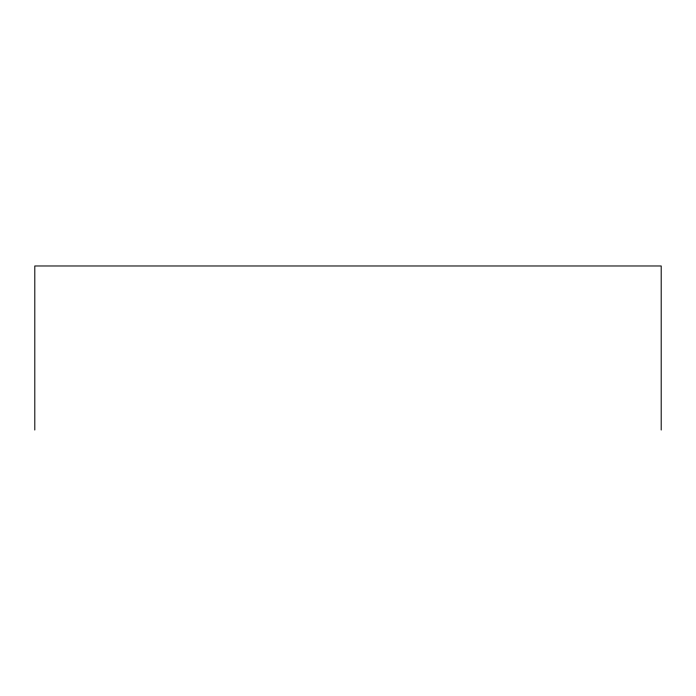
<?xml version="1.0" encoding="UTF-8"?>
<svg xmlns="http://www.w3.org/2000/svg" width="696" height="696" viewBox="0 0 696 696"><rect width="100%" height="100%" fill="white"/><g stroke="black" fill="none" stroke-linecap="round" stroke-linejoin="round"><path stroke-width="1.04" d="M661.2 430.024L661.2 265.976L34.8 265.976L34.8 430.024"/></g></svg>
